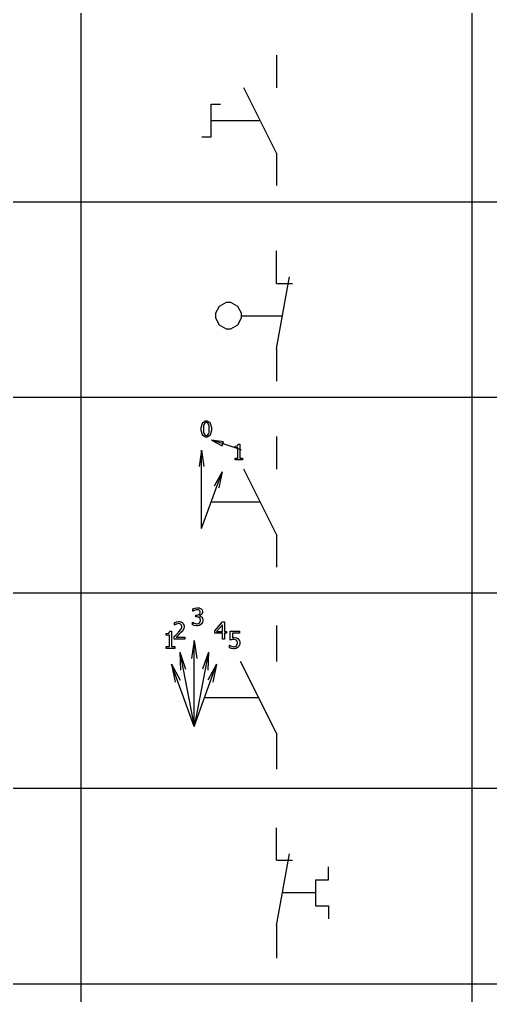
# Model space of a CAD drawing. Header units: millimetres. Extents: x 1974 to 2099, y 1386 to 1555.
# Drawn here: x 2076.6 to 2079.15, y 1476.08 to 1481.35 of the extents above; entities that cross this region are included whole.
import ezdxf

# ---------------------------------------------------------------- set-up
doc = ezdxf.new("R2010")
doc.units = ezdxf.units.MM
doc.layers.add('TEXTO', color=4, linetype='Continuous')

msp = doc.modelspace()

# ---------------------------------------------------------------- linework, layer by layer
at = {"layer": 'TEXTO', "color": 0}
for p, q in [((2076.9334, 1489.868), (2076.9334, 1472.9723)), ((2079.0454, 1489.868), (2079.0454, 1472.9723)), ((2077.9894, 1481.1569), (2077.9894, 1480.9809)), ((2077.9894, 1480.6288), (2077.8134, 1480.9809)), ((2077.6373, 1480.8929), (2077.6877, 1480.8929)), ((2077.6373, 1480.7169), (2077.6373, 1480.8929)), ((2077.6373, 1480.8049), (2077.9014, 1480.8049)), ((2077.587, 1480.7169), (2077.6373, 1480.7169)), ((2077.9894, 1480.6288), (2077.9894, 1480.4528)), ((2098.7779, 1480.3642), (2069.8934, 1480.3642)), ((2077.9894, 1479.9249), (2077.9894, 1480.1009)), ((2077.9894, 1479.5729), (2078.0597, 1479.9601)), ((2077.9894, 1479.9249), (2078.0773, 1479.9249)), ((2077.6812, 1479.8003), (2077.6605, 1479.763)), ((2077.7185, 1479.8209), (2077.6812, 1479.8003)), ((2077.731, 1479.8209), (2077.7185, 1479.8209)), ((2077.7434, 1479.8209), (2077.731, 1479.8209)), ((2077.7808, 1479.8003), (2077.7434, 1479.8209)), ((2077.8014, 1479.763), (2077.7808, 1479.8003)), ((2077.6605, 1479.763), (2077.6605, 1479.7506)), ((2077.6605, 1479.7506), (2077.6605, 1479.7381)), ((2077.6605, 1479.7381), (2077.6812, 1479.7008)), ((2077.7808, 1479.7008), (2077.8014, 1479.7381)), ((2077.8013, 1479.7489), (2078.0213, 1479.7489)), ((2077.8014, 1479.7506), (2077.8014, 1479.763)), ((2077.8014, 1479.7381), (2077.8014, 1479.7506)), ((2077.8014, 1479.7506), (2077.8014, 1479.7506)), ((2077.6812, 1479.7008), (2077.7185, 1479.6801)), ((2077.7185, 1479.6801), (2077.731, 1479.6801)), ((2077.731, 1479.6801), (2077.7434, 1479.6801)), ((2077.7434, 1479.6801), (2077.7808, 1479.7008)), ((2077.9894, 1479.5729), (2077.9894, 1479.3968)), ((2098.7779, 1479.3082), (2069.8934, 1479.3082)), ((2077.5844, 1479.1466), (2077.5899, 1479.1699)), ((2077.5899, 1479.1699), (2077.591, 1479.1717)), ((2077.591, 1479.1717), (2077.5921, 1479.1735)), ((2077.5921, 1479.1735), (2077.6065, 1479.1822)), ((2077.5965, 1479.1521), (2077.596, 1479.1417)), ((2077.5966, 1479.1543), (2077.5965, 1479.1531)), ((2077.5965, 1479.1531), (2077.5965, 1479.1521)), ((2077.5986, 1479.1633), (2077.5966, 1479.1543)), ((2077.5989, 1479.164), (2077.5986, 1479.1633)), ((2077.5991, 1479.1648), (2077.5989, 1479.164)), ((2077.6032, 1479.1703), (2077.5991, 1479.1648)), ((2077.6037, 1479.1706), (2077.6032, 1479.1703)), ((2077.6042, 1479.171), (2077.6037, 1479.1706)), ((2077.6094, 1479.1729), (2077.6042, 1479.171)), ((2077.6065, 1479.1822), (2077.6114, 1479.1822)), ((2077.6114, 1479.1729), (2077.6094, 1479.1729)), ((2077.6114, 1479.1822), (2077.6165, 1479.1822)), ((2077.6132, 1479.1729), (2077.6114, 1479.1729)), ((2077.6186, 1479.171), (2077.6132, 1479.1729)), ((2077.6165, 1479.1822), (2077.6308, 1479.1731)), ((2077.6191, 1479.1706), (2077.6186, 1479.171)), ((2077.6196, 1479.1703), (2077.6191, 1479.1706)), ((2077.6235, 1479.1648), (2077.6196, 1479.1703)), ((2077.6238, 1479.1641), (2077.6235, 1479.1648)), ((2077.6241, 1479.1634), (2077.6238, 1479.1641)), ((2077.626, 1479.1545), (2077.6241, 1479.1634)), ((2077.6262, 1479.1534), (2077.626, 1479.1545)), ((2077.6263, 1479.1524), (2077.6262, 1479.1534)), ((2077.6269, 1479.1422), (2077.6263, 1479.1524)), ((2077.6308, 1479.1731), (2077.6319, 1479.1712)), ((2077.6319, 1479.1712), (2077.6329, 1479.1695)), ((2077.6329, 1479.1695), (2077.6384, 1479.1462)), ((2077.5844, 1479.1381), (2077.5844, 1479.1466)), ((2077.5844, 1479.1304), (2077.5844, 1479.1381)), ((2077.5899, 1479.107), (2077.5844, 1479.1304)), ((2077.5909, 1479.1051), (2077.5899, 1479.107)), ((2077.592, 1479.1034), (2077.5909, 1479.1051)), ((2077.6063, 1479.0944), (2077.592, 1479.1034)), ((2077.596, 1479.1417), (2077.596, 1479.1381)), ((2077.596, 1479.1381), (2077.596, 1479.1345)), ((2077.596, 1479.1345), (2077.5963, 1479.1245)), ((2077.5963, 1479.1245), (2077.5965, 1479.1234)), ((2077.5965, 1479.1234), (2077.5965, 1479.1224)), ((2077.5965, 1479.1224), (2077.5985, 1479.1136)), ((2077.5985, 1479.1136), (2077.5989, 1479.1128)), ((2077.5989, 1479.1128), (2077.5991, 1479.1121)), ((2077.5991, 1479.1121), (2077.6029, 1479.1065)), ((2077.6029, 1479.1065), (2077.6035, 1479.106)), ((2077.6035, 1479.106), (2077.604, 1479.1057)), ((2077.604, 1479.1057), (2077.6096, 1479.1036)), ((2077.6096, 1479.1036), (2077.6114, 1479.1036)), ((2077.6114, 1479.1036), (2077.6134, 1479.1036)), ((2077.6134, 1479.1036), (2077.6186, 1479.1056)), ((2077.6307, 1479.1032), (2077.6161, 1479.0944)), ((2077.6186, 1479.1056), (2077.6191, 1479.1059)), ((2077.6191, 1479.1059), (2077.6196, 1479.1063)), ((2077.6196, 1479.1063), (2077.6236, 1479.1119)), ((2077.6236, 1479.1119), (2077.6239, 1479.1126)), ((2077.6239, 1479.1126), (2077.6241, 1479.1134)), ((2077.6239, 1479.1126), (2077.6239, 1479.1126)), ((2077.6241, 1479.1134), (2077.626, 1479.1221)), ((2077.626, 1479.1221), (2077.6262, 1479.1231)), ((2077.6262, 1479.1231), (2077.6263, 1479.1242)), ((2077.6263, 1479.1242), (2077.6269, 1479.1349)), ((2077.6269, 1479.1384), (2077.6269, 1479.1422)), ((2077.6269, 1479.1349), (2077.6269, 1479.1384)), ((2077.6319, 1479.1049), (2077.6307, 1479.1032)), ((2077.6329, 1479.1067), (2077.6319, 1479.1049)), ((2077.6384, 1479.13), (2077.6329, 1479.1067)), ((2077.6384, 1479.1462), (2077.6384, 1479.1384)), ((2077.6384, 1479.1384), (2077.6384, 1479.13)), ((2077.6384, 1479.1384), (2077.6384, 1479.1384)), ((2077.9894, 1479.097), (2077.9894, 1478.921)), ((2077.6114, 1479.0944), (2077.6063, 1479.0944)), ((2077.6161, 1479.0944), (2077.6114, 1479.0944)), ((2077.704, 1479.0688), (2077.6389, 1479.078)), ((2077.6389, 1479.078), (2077.6389, 1479.078)), ((2077.6389, 1479.078), (2077.6389, 1479.078)), ((2077.6389, 1479.078), (2077.6389, 1479.078)), ((2077.6389, 1479.078), (2077.6976, 1479.0482)), ((2077.704, 1479.0688), (2077.6389, 1479.078)), ((2077.6389, 1479.078), (2077.6389, 1479.078)), ((2077.6389, 1479.078), (2077.6389, 1479.078)), ((2077.6389, 1479.078), (2077.6389, 1479.078)), ((2077.6389, 1479.078), (2077.6976, 1479.0482)), ((2077.6528, 1479.0747), (2077.6389, 1479.078)), ((2077.7887, 1479.0302), (2077.6528, 1479.0747)), ((2077.6976, 1479.0482), (2077.704, 1479.0688)), ((2077.6976, 1479.0482), (2077.704, 1479.0688)), ((2077.6976, 1479.0482), (2077.6976, 1479.0482)), ((2077.6976, 1479.0482), (2077.6976, 1479.0482)), ((2077.704, 1479.0688), (2077.704, 1479.0688)), ((2077.704, 1479.0688), (2077.704, 1479.0688)), ((2077.7664, 1479.0371), (2077.7664, 1479.0448)), ((2077.7664, 1479.0448), (2077.7697, 1479.0448)), ((2077.7697, 1479.0448), (2077.7785, 1479.0469)), ((2077.7785, 1479.0469), (2077.7792, 1479.0473)), ((2077.7792, 1479.0473), (2077.7799, 1479.0478)), ((2077.7799, 1479.0478), (2077.7837, 1479.0555)), ((2077.7837, 1479.0555), (2077.7838, 1479.0566)), ((2077.7838, 1479.0566), (2077.7926, 1479.0566)), ((2077.7926, 1479.0566), (2077.7926, 1478.9804)), ((2077.5854, 1479.024), (2077.5724, 1478.9359)), ((2077.5854, 1479.024), (2077.5985, 1478.9359)), ((2077.5854, 1478.6016), (2077.5854, 1479.024)), ((2077.7818, 1479.0371), (2077.7664, 1479.0371)), ((2077.7818, 1478.9804), (2077.7818, 1479.0371)), ((2077.8019, 1479.0244), (2077.7887, 1479.0302)), ((2077.7664, 1478.9719), (2077.7664, 1478.9804)), ((2077.7664, 1478.9804), (2077.7818, 1478.9804)), ((2077.8075, 1478.9719), (2077.7664, 1478.9719)), ((2077.7926, 1478.9804), (2077.8075, 1478.9804)), ((2077.8075, 1478.9804), (2077.8075, 1478.9719)), ((2077.8075, 1478.9804), (2077.8075, 1478.9804)), ((2077.5854, 1478.6016), (2077.6961, 1478.9074)), ((2077.6961, 1478.9074), (2077.6538, 1478.829)), ((2077.6961, 1478.9074), (2077.6784, 1478.8201)), ((2077.9894, 1478.569), (2077.8134, 1478.921)), ((2077.6373, 1478.745), (2077.9014, 1478.745)), ((2077.9894, 1478.569), (2077.9894, 1478.393)), ((2098.7779, 1478.2522), (2069.8934, 1478.2522)), ((2077.5387, 1478.1669), (2077.5393, 1478.1673)), ((2077.5387, 1478.1538), (2077.5387, 1478.1669)), ((2077.5394, 1478.1538), (2077.5387, 1478.1538)), ((2077.5393, 1478.1673), (2077.5485, 1478.1706)), ((2077.5397, 1478.154), (2077.5394, 1478.1538)), ((2077.543, 1478.1561), (2077.5397, 1478.154)), ((2077.5434, 1478.1563), (2077.543, 1478.1561)), ((2077.5437, 1478.1566), (2077.5434, 1478.1563)), ((2077.548, 1478.1587), (2077.5437, 1478.1566)), ((2077.5486, 1478.159), (2077.548, 1478.1587)), ((2077.5485, 1478.1706), (2077.5497, 1478.1708)), ((2077.5491, 1478.1592), (2077.5486, 1478.159)), ((2077.5547, 1478.161), (2077.5491, 1478.1592)), ((2077.5497, 1478.1708), (2077.5509, 1478.1713)), ((2077.5509, 1478.1713), (2077.5599, 1478.1727)), ((2077.5552, 1478.1611), (2077.5547, 1478.161)), ((2077.5557, 1478.1613), (2077.5552, 1478.1611)), ((2077.5603, 1478.1618), (2077.5557, 1478.1613)), ((2077.5599, 1478.1727), (2077.563, 1478.1727)), ((2077.562, 1478.1618), (2077.5603, 1478.1618)), ((2077.5634, 1478.1618), (2077.562, 1478.1618)), ((2077.562, 1478.1618), (2077.562, 1478.1618)), ((2077.563, 1478.1727), (2077.5657, 1478.1727)), ((2077.5676, 1478.1613), (2077.5634, 1478.1618)), ((2077.5657, 1478.1727), (2077.5732, 1478.1716)), ((2077.5681, 1478.1613), (2077.5676, 1478.1613)), ((2077.5685, 1478.1611), (2077.5681, 1478.1613)), ((2077.5729, 1478.1593), (2077.5685, 1478.1611)), ((2077.5734, 1478.159), (2077.5729, 1478.1593)), ((2077.5732, 1478.1716), (2077.5739, 1478.1713)), ((2077.5737, 1478.1588), (2077.5734, 1478.159)), ((2077.5765, 1478.1554), (2077.5737, 1478.1588)), ((2077.5739, 1478.1713), (2077.5747, 1478.1711)), ((2077.5747, 1478.1711), (2077.5818, 1478.168)), ((2077.5768, 1478.1549), (2077.5765, 1478.1554)), ((2077.577, 1478.1546), (2077.5768, 1478.1549)), ((2077.5782, 1478.1505), (2077.577, 1478.1546)), ((2077.5782, 1478.149), (2077.5782, 1478.1505)), ((2077.5782, 1478.1462), (2077.5782, 1478.149)), ((2077.5818, 1478.168), (2077.5825, 1478.1675)), ((2077.5825, 1478.1675), (2077.5832, 1478.167)), ((2077.5832, 1478.167), (2077.5883, 1478.161)), ((2077.5908, 1478.147), (2077.5865, 1478.1378)), ((2077.5883, 1478.161), (2077.5887, 1478.1601)), ((2077.5887, 1478.1601), (2077.5889, 1478.1595)), ((2077.5889, 1478.1595), (2077.5908, 1478.1526)), ((2077.5908, 1478.1526), (2077.5908, 1478.1503)), ((2077.5908, 1478.1503), (2077.5908, 1478.147)), ((2077.44, 1478.0928), (2077.4491, 1478.0959)), ((2077.4491, 1478.0959), (2077.4502, 1478.0962)), ((2077.4502, 1478.0962), (2077.4513, 1478.0966)), ((2077.4513, 1478.0966), (2077.4603, 1478.0981)), ((2077.4603, 1478.0981), (2077.4633, 1478.0981)), ((2077.4633, 1478.0981), (2077.4684, 1478.0981)), ((2077.4684, 1478.0981), (2077.4824, 1478.0924)), ((2077.5361, 1478.0816), (2077.5361, 1478.0948)), ((2077.5361, 1478.0948), (2077.537, 1478.0948)), ((2077.537, 1478.0948), (2077.5375, 1478.0943)), ((2077.5375, 1478.0943), (2077.5463, 1478.0897)), ((2077.5551, 1478.123), (2077.5551, 1478.1333)), ((2077.5551, 1478.1333), (2077.5592, 1478.1333)), ((2077.5604, 1478.123), (2077.5551, 1478.123)), ((2077.5592, 1478.1333), (2077.5626, 1478.1333)), ((2077.5621, 1478.123), (2077.5604, 1478.123)), ((2077.5675, 1478.1225), (2077.5621, 1478.123)), ((2077.5626, 1478.1333), (2077.572, 1478.1367)), ((2077.5681, 1478.1223), (2077.5675, 1478.1225)), ((2077.5687, 1478.1221), (2077.5681, 1478.1223)), ((2077.5739, 1478.1201), (2077.5687, 1478.1221)), ((2077.572, 1478.1367), (2077.5729, 1478.1374)), ((2077.5729, 1478.1374), (2077.5737, 1478.138)), ((2077.5737, 1478.138), (2077.5782, 1478.1462)), ((2077.5748, 1478.1297), (2077.5737, 1478.1295)), ((2077.5737, 1478.1295), (2077.5737, 1478.1285)), ((2077.5737, 1478.1285), (2077.5741, 1478.1285)), ((2077.5743, 1478.1197), (2077.5739, 1478.1201)), ((2077.5741, 1478.1285), (2077.5793, 1478.1269)), ((2077.5747, 1478.1195), (2077.5743, 1478.1197)), ((2077.5782, 1478.1152), (2077.5747, 1478.1195)), ((2077.5849, 1478.1359), (2077.5748, 1478.1297)), ((2077.5752, 1478.0924), (2077.5783, 1478.0974)), ((2077.5785, 1478.1146), (2077.5782, 1478.1152)), ((2077.5783, 1478.0974), (2077.5786, 1478.0979)), ((2077.5787, 1478.1141), (2077.5785, 1478.1146)), ((2077.5786, 1478.0979), (2077.5788, 1478.0985)), ((2077.5799, 1478.1084), (2077.5787, 1478.1141)), ((2077.5788, 1478.0985), (2077.5799, 1478.1043)), ((2077.5793, 1478.1269), (2077.5799, 1478.1266)), ((2077.5799, 1478.1266), (2077.5803, 1478.1264)), ((2077.5799, 1478.1062), (2077.5799, 1478.1084)), ((2077.5799, 1478.1043), (2077.5799, 1478.1062)), ((2077.5803, 1478.1264), (2077.5856, 1478.123)), ((2077.5858, 1478.1368), (2077.5849, 1478.1359)), ((2077.5856, 1478.123), (2077.5861, 1478.1226)), ((2077.5865, 1478.1378), (2077.5858, 1478.1368)), ((2077.5861, 1478.1226), (2077.5865, 1478.1221)), ((2077.5865, 1478.1221), (2077.5904, 1478.1164)), ((2077.5904, 1478.1164), (2077.5908, 1478.1157)), ((2077.5907, 1478.0947), (2077.5904, 1478.0938)), ((2077.5926, 1478.1026), (2077.5907, 1478.0947)), ((2077.5908, 1478.1157), (2077.5911, 1478.115)), ((2077.5911, 1478.115), (2077.5926, 1478.1078)), ((2077.5926, 1478.1078), (2077.5926, 1478.1054)), ((2077.5926, 1478.1054), (2077.5926, 1478.1026)), ((2077.6567, 1478.0484), (2077.6983, 1478.0962)), ((2077.6983, 1478.0962), (2077.7097, 1478.0962)), ((2077.7097, 1478.0962), (2077.7097, 1478.0452)), ((2077.4099, 1478.0371), (2077.4143, 1478.0456)), ((2077.4143, 1478.0456), (2077.4143, 1478.0469)), ((2077.4143, 1478.0469), (2077.424, 1478.0469)), ((2077.424, 1478.0469), (2077.424, 1477.9632)), ((2077.4395, 1478.0925), (2077.44, 1478.0928)), ((2077.4395, 1478.0793), (2077.4395, 1478.0925)), ((2077.4402, 1478.0793), (2077.4395, 1478.0793)), ((2077.4403, 1478.0795), (2077.4402, 1478.0793)), ((2077.4436, 1478.0816), (2077.4403, 1478.0795)), ((2077.4441, 1478.0818), (2077.4436, 1478.0816)), ((2077.4445, 1478.0821), (2077.4441, 1478.0818)), ((2077.4487, 1478.0843), (2077.4445, 1478.0821)), ((2077.4492, 1478.0844), (2077.4487, 1478.0843)), ((2077.4497, 1478.0846), (2077.4492, 1478.0844)), ((2077.4551, 1478.0864), (2077.4497, 1478.0846)), ((2077.4557, 1478.0864), (2077.4551, 1478.0864)), ((2077.4562, 1478.0867), (2077.4557, 1478.0864)), ((2077.4606, 1478.0874), (2077.4562, 1478.0867)), ((2077.4624, 1478.0874), (2077.4606, 1478.0874)), ((2077.4617, 1478.0407), (2077.4737, 1478.0562)), ((2077.4638, 1478.0874), (2077.4624, 1478.0874)), ((2077.4682, 1478.0865), (2077.4638, 1478.0874)), ((2077.4687, 1478.0864), (2077.4682, 1478.0865)), ((2077.4692, 1478.0863), (2077.4687, 1478.0864)), ((2077.4733, 1478.0839), (2077.4692, 1478.0863)), ((2077.4737, 1478.0836), (2077.4733, 1478.0839)), ((2077.474, 1478.0833), (2077.4737, 1478.0836)), ((2077.4737, 1478.0562), (2077.4744, 1478.0574)), ((2077.4768, 1478.0792), (2077.474, 1478.0833)), ((2077.4744, 1478.0574), (2077.475, 1478.0586)), ((2077.4801, 1478.0452), (2077.4744, 1478.0387)), ((2077.475, 1478.0586), (2077.4783, 1478.0686)), ((2077.4771, 1478.0787), (2077.4768, 1478.0792)), ((2077.4773, 1478.0782), (2077.4771, 1478.0787)), ((2077.4783, 1478.0736), (2077.4773, 1478.0782)), ((2077.4783, 1478.0719), (2077.4783, 1478.0736)), ((2077.4783, 1478.0686), (2077.4783, 1478.0719)), ((2077.4807, 1478.0459), (2077.4801, 1478.0452)), ((2077.4812, 1478.0466), (2077.4807, 1478.0459)), ((2077.4859, 1478.0533), (2077.4812, 1478.0466)), ((2077.4824, 1478.0924), (2077.4836, 1478.0912)), ((2077.4836, 1478.0912), (2077.4848, 1478.0902)), ((2077.4848, 1478.0902), (2077.491, 1478.0769)), ((2077.4862, 1478.054), (2077.4859, 1478.0533)), ((2077.4865, 1478.0546), (2077.4862, 1478.054)), ((2077.4895, 1478.0617), (2077.4865, 1478.0546)), ((2077.4897, 1478.0625), (2077.4895, 1478.0617)), ((2077.49, 1478.0633), (2077.4897, 1478.0625)), ((2077.491, 1478.07), (2077.49, 1478.0633)), ((2077.491, 1478.0769), (2077.491, 1478.0725)), ((2077.491, 1478.0725), (2077.491, 1478.07)), ((2077.5368, 1478.0812), (2077.5361, 1478.0816)), ((2077.5465, 1478.0779), (2077.5368, 1478.0812)), ((2077.5463, 1478.0897), (2077.5475, 1478.0893)), ((2077.5476, 1478.0776), (2077.5465, 1478.0779)), ((2077.5475, 1478.0893), (2077.5486, 1478.0889)), ((2077.5487, 1478.0774), (2077.5476, 1478.0776)), ((2077.5486, 1478.0889), (2077.5576, 1478.0867)), ((2077.558, 1478.0759), (2077.5487, 1478.0774)), ((2077.5576, 1478.0867), (2077.5607, 1478.0867)), ((2077.5616, 1478.0759), (2077.558, 1478.0759)), ((2077.5607, 1478.0867), (2077.5626, 1478.0867)), ((2077.5645, 1478.0759), (2077.5616, 1478.0759)), ((2077.5626, 1478.0867), (2077.5677, 1478.0877)), ((2077.5735, 1478.0779), (2077.5645, 1478.0759)), ((2077.5677, 1478.0877), (2077.5684, 1478.0879)), ((2077.5684, 1478.0879), (2077.5689, 1478.0881)), ((2077.5689, 1478.0881), (2077.5743, 1478.0915)), ((2077.5745, 1478.0781), (2077.5735, 1478.0779)), ((2077.5743, 1478.0915), (2077.5748, 1478.0919)), ((2077.5755, 1478.0785), (2077.5745, 1478.0781)), ((2077.5748, 1478.0919), (2077.5752, 1478.0924)), ((2077.5837, 1478.0838), (2077.5755, 1478.0785)), ((2077.5843, 1478.0845), (2077.5837, 1478.0838)), ((2077.5849, 1478.0852), (2077.5843, 1478.0845)), ((2077.5901, 1478.0929), (2077.5849, 1478.0852)), ((2077.5904, 1478.0938), (2077.5901, 1478.0929)), ((2077.6567, 1478.0353), (2077.6567, 1478.0484)), ((2077.6978, 1478.0815), (2077.6664, 1478.0452)), ((2077.6664, 1478.0452), (2077.6978, 1478.0452)), ((2077.6664, 1478.0452), (2077.6664, 1478.0452)), ((2077.6978, 1478.0452), (2077.6978, 1478.0815)), ((2077.7097, 1478.0452), (2077.7208, 1478.0452)), ((2077.7208, 1478.0452), (2077.7208, 1478.0353)), ((2077.7208, 1478.0452), (2077.7208, 1478.0452)), ((2077.7403, 1477.9987), (2077.7403, 1478.0466)), ((2077.7403, 1478.0466), (2077.7913, 1478.0466)), ((2077.7913, 1478.0466), (2077.7913, 1478.0356)), ((2077.9894, 1478.0762), (2077.9894, 1477.8826)), ((2077.3951, 1478.0255), (2077.3951, 1478.0339)), ((2077.3951, 1478.0339), (2077.3986, 1478.0339)), ((2077.412, 1478.0255), (2077.3951, 1478.0255)), ((2077.3986, 1478.0339), (2077.4084, 1478.0362)), ((2077.4084, 1478.0362), (2077.4092, 1478.0366)), ((2077.4092, 1478.0366), (2077.4099, 1478.0371)), ((2077.412, 1477.9632), (2077.412, 1478.0255)), ((2077.4375, 1478.0163), (2077.4385, 1478.0173)), ((2077.4375, 1478.0033), (2077.4375, 1478.0163)), ((2077.4949, 1478.0033), (2077.4375, 1478.0033)), ((2077.4385, 1478.0173), (2077.4482, 1478.0267)), ((2077.4482, 1478.0267), (2077.4492, 1478.0276)), ((2077.4492, 1478.0276), (2077.45, 1478.0286)), ((2077.4499, 1478.0147), (2077.4492, 1478.014)), ((2077.4492, 1478.014), (2077.4949, 1478.014)), ((2077.4595, 1478.0237), (2077.4499, 1478.0147)), ((2077.45, 1478.0286), (2077.459, 1478.0378)), ((2077.459, 1478.0378), (2077.46, 1478.0387)), ((2077.4607, 1478.0248), (2077.4595, 1478.0237)), ((2077.46, 1478.0387), (2077.4617, 1478.0407)), ((2077.4619, 1478.0259), (2077.4607, 1478.0248)), ((2077.4728, 1478.0369), (2077.4619, 1478.0259)), ((2077.4738, 1478.038), (2077.4728, 1478.0369)), ((2077.4744, 1478.0387), (2077.4738, 1478.038)), ((2077.4949, 1478.014), (2077.4949, 1478.0033)), ((2077.4949, 1478.014), (2077.4949, 1478.014)), ((2077.545, 1477.996), (2077.5306, 1477.899)), ((2077.545, 1477.5313), (2077.545, 1477.996)), ((2077.545, 1477.996), (2077.5594, 1477.899)), ((2077.6978, 1478.0353), (2077.6567, 1478.0353)), ((2077.6978, 1478.0033), (2077.6978, 1478.0353)), ((2077.7097, 1478.0033), (2077.6978, 1478.0033)), ((2077.7208, 1478.0353), (2077.7097, 1478.0353)), ((2077.7097, 1478.0353), (2077.7097, 1478.0033)), ((2077.7408, 1477.9989), (2077.7403, 1477.9987)), ((2077.7476, 1478), (2077.7408, 1477.9989)), ((2077.7485, 1478.0001), (2077.7476, 1478)), ((2077.7492, 1478.0003), (2077.7485, 1478.0001)), ((2077.7561, 1478.0009), (2077.7492, 1478.0003)), ((2077.7913, 1478.0356), (2077.7523, 1478.0356)), ((2077.7523, 1478.0356), (2077.7523, 1478.0109)), ((2077.7523, 1478.0109), (2077.7526, 1478.011)), ((2077.7526, 1478.011), (2077.7563, 1478.0113)), ((2077.7587, 1478.0009), (2077.7561, 1478.0009)), ((2077.7563, 1478.0113), (2077.7567, 1478.0113)), ((2077.7567, 1478.0113), (2077.757, 1478.0114)), ((2077.757, 1478.0114), (2077.7598, 1478.0115)), ((2077.7606, 1478.0009), (2077.7587, 1478.0009)), ((2077.7598, 1478.0115), (2077.7608, 1478.0115)), ((2077.7666, 1478.0002), (2077.7606, 1478.0009)), ((2077.7608, 1478.0115), (2077.7638, 1478.0115)), ((2077.7638, 1478.0115), (2077.7719, 1478.0104)), ((2077.7673, 1478), (2077.7666, 1478.0002)), ((2077.7678, 1477.9999), (2077.7673, 1478)), ((2077.7734, 1477.997), (2077.7678, 1477.9999)), ((2077.7719, 1478.0104), (2077.7728, 1478.0102)), ((2077.7728, 1478.0102), (2077.7736, 1478.01)), ((2077.7739, 1477.9966), (2077.7734, 1477.997)), ((2077.7736, 1478.01), (2077.7814, 1478.0063)), ((2077.7743, 1477.9963), (2077.7739, 1477.9966)), ((2077.7775, 1477.992), (2077.7743, 1477.9963)), ((2077.7777, 1477.9914), (2077.7775, 1477.992)), ((2077.778, 1477.9909), (2077.7777, 1477.9914)), ((2077.7791, 1477.9853), (2077.778, 1477.9909)), ((2077.7814, 1478.0063), (2077.7822, 1478.0056)), ((2077.7822, 1478.0056), (2077.783, 1478.0051)), ((2077.783, 1478.0051), (2077.7888, 1477.9978)), ((2077.7888, 1477.9978), (2077.7893, 1477.9969)), ((2077.7893, 1477.9969), (2077.7897, 1477.996)), ((2077.7897, 1477.996), (2077.7918, 1477.9864)), ((2077.3951, 1477.9537), (2077.3951, 1477.9632)), ((2077.3951, 1477.9632), (2077.412, 1477.9632)), ((2077.4405, 1477.9537), (2077.3951, 1477.9537)), ((2077.424, 1477.9632), (2077.4405, 1477.9632)), ((2077.4405, 1477.9632), (2077.4405, 1477.9537)), ((2077.4405, 1477.9632), (2077.4405, 1477.9632)), ((2077.7364, 1477.957), (2077.7364, 1477.9701)), ((2077.7364, 1477.9701), (2077.7373, 1477.9701)), ((2077.7372, 1477.9566), (2077.7364, 1477.957)), ((2077.7465, 1477.9535), (2077.7372, 1477.9566)), ((2077.7373, 1477.9701), (2077.7375, 1477.9701)), ((2077.7375, 1477.9701), (2077.741, 1477.9681)), ((2077.741, 1477.9681), (2077.7415, 1477.9678)), ((2077.7415, 1477.9678), (2077.7418, 1477.9676)), ((2077.7418, 1477.9676), (2077.7468, 1477.9655)), ((2077.7477, 1477.9532), (2077.7465, 1477.9535)), ((2077.7468, 1477.9655), (2077.7474, 1477.9653)), ((2077.7474, 1477.9653), (2077.748, 1477.9651)), ((2077.7487, 1477.953), (2077.7477, 1477.9532)), ((2077.748, 1477.9651), (2077.7535, 1477.9635)), ((2077.7575, 1477.9517), (2077.7487, 1477.953)), ((2077.7535, 1477.9635), (2077.7541, 1477.9632)), ((2077.7541, 1477.9632), (2077.7546, 1477.9632)), ((2077.7546, 1477.9632), (2077.7593, 1477.9625)), ((2077.7608, 1477.9517), (2077.7575, 1477.9517)), ((2077.7593, 1477.9625), (2077.761, 1477.9625)), ((2077.7638, 1477.9517), (2077.7608, 1477.9517)), ((2077.761, 1477.9625), (2077.7627, 1477.9625)), ((2077.7627, 1477.9625), (2077.7677, 1477.9637)), ((2077.7729, 1477.9537), (2077.7638, 1477.9517)), ((2077.7677, 1477.9637), (2077.7682, 1477.9638)), ((2077.7682, 1477.9638), (2077.7688, 1477.9642)), ((2077.7688, 1477.9642), (2077.7739, 1477.9677)), ((2077.7739, 1477.9541), (2077.7729, 1477.9537)), ((2077.7739, 1477.9677), (2077.7744, 1477.9682)), ((2077.7749, 1477.9547), (2077.7739, 1477.9541)), ((2077.7744, 1477.9682), (2077.7748, 1477.9687)), ((2077.7748, 1477.9687), (2077.7777, 1477.974)), ((2077.783, 1477.9601), (2077.7749, 1477.9547)), ((2077.7777, 1477.974), (2077.778, 1477.9746)), ((2077.778, 1477.9746), (2077.7782, 1477.9753)), ((2077.7782, 1477.9753), (2077.7791, 1477.9813)), ((2077.7791, 1477.9832), (2077.7791, 1477.9853)), ((2077.7791, 1477.9813), (2077.7791, 1477.9832)), ((2077.7837, 1477.9608), (2077.783, 1477.9601)), ((2077.7842, 1477.9616), (2077.7837, 1477.9608)), ((2077.7893, 1477.9699), (2077.7842, 1477.9616)), ((2077.7897, 1477.9707), (2077.7893, 1477.9699)), ((2077.79, 1477.9717), (2077.7897, 1477.9707)), ((2077.7918, 1477.9801), (2077.79, 1477.9717)), ((2077.7918, 1477.9864), (2077.7918, 1477.9832)), ((2077.7918, 1477.9832), (2077.7918, 1477.9801)), ((2077.7918, 1477.9832), (2077.7918, 1477.9832)), ((2077.4677, 1477.933), (2077.545, 1477.5313)), ((2077.4677, 1477.933), (2077.4716, 1477.8351)), ((2077.4677, 1477.933), (2077.4998, 1477.8404)), ((2077.6224, 1477.933), (2077.545, 1477.5313)), ((2077.6224, 1477.933), (2077.5902, 1477.8404)), ((2077.6224, 1477.933), (2077.6186, 1477.8351)), ((2077.545, 1477.5313), (2077.4233, 1477.8676)), ((2077.4233, 1477.8676), (2077.4697, 1477.7813)), ((2077.4233, 1477.8676), (2077.4428, 1477.7717)), ((2077.545, 1477.5313), (2077.6668, 1477.8676)), ((2077.6668, 1477.8676), (2077.6203, 1477.7813)), ((2077.6668, 1477.8676), (2077.6473, 1477.7717)), ((2077.9894, 1477.4954), (2077.7957, 1477.8826)), ((2077.6022, 1477.689), (2077.8925, 1477.689)), ((2077.9894, 1477.4954), (2077.9894, 1477.3018)), ((2098.7779, 1477.1963), (2069.8934, 1477.1963)), ((2077.9894, 1476.809), (2077.9894, 1476.9851)), ((2077.9894, 1476.457), (2078.0597, 1476.8442)), ((2077.9894, 1476.809), (2078.0773, 1476.809)), ((2078.2709, 1476.7034), (2078.2709, 1476.7739)), ((2078.2006, 1476.7034), (2078.2006, 1476.5627)), ((2078.2006, 1476.7034), (2078.2709, 1476.7034)), ((2078.2006, 1476.633), (2078.0213, 1476.633)), ((2078.2006, 1476.5627), (2078.2709, 1476.5627)), ((2078.2709, 1476.5627), (2078.2709, 1476.4922)), ((2077.9894, 1476.457), (2077.9894, 1476.281)), ((2098.7779, 1476.1403), (2069.8934, 1476.1403))]:
    msp.add_line(p, q, dxfattribs=at)

doc.saveas('drawing.dxf')
